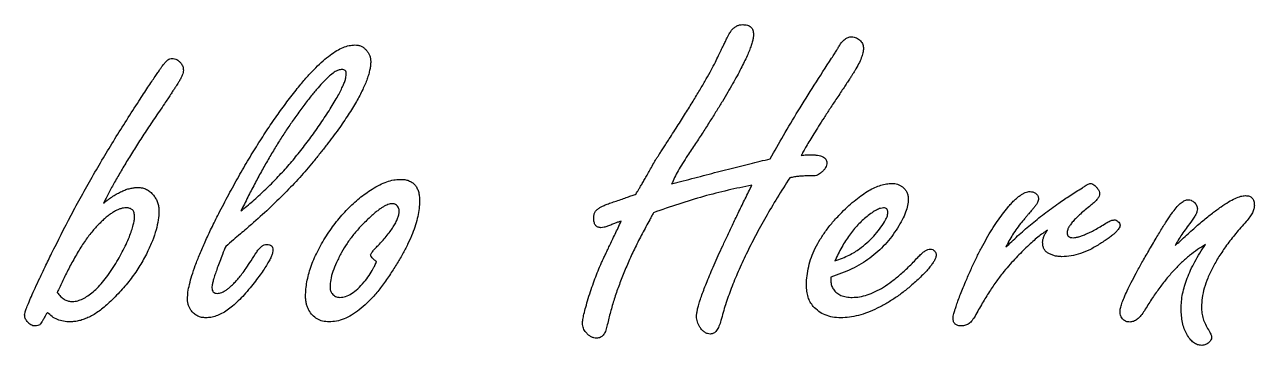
# Model space of a CAD drawing. Header units: millimetres. Extents: x 1 to 632, y 0 to 1598.
# Drawn here: x 495.25 to 517.13, y 1373.24 to 1378.95 of the extents above; entities that cross this region are included whole.
import ezdxf

# ---------------------------------------------------------------- set-up
doc = ezdxf.new("R2010")
doc.units = ezdxf.units.MM

msp = doc.modelspace()

# ---------------------------------------------------------------- linework, layer by layer
at = {"color": 7, "linetype": 'Continuous', "lineweight": 25}
for p, q in [((506.76, 1376.114), (506.965, 1376.167)), ((509.273, 1376.255), (509.128, 1376.255)), ((509.594, 1374.456), (509.594, 1374.386))]:
    msp.add_line(p, q, dxfattribs=at)
for points, knots in [([(507.827, 1378.85), (507.841, 1378.866), (507.868, 1378.895), (507.917, 1378.925), (507.969, 1378.947), (508.006, 1378.948), (508.024, 1378.949)], [0, 0, 0, 0, 0.2673258, 0.5156982, 0.7549878, 1, 1, 1, 1]), ([(508.024, 1378.949), (508.053, 1378.947), (508.104, 1378.944), (508.173, 1378.912), (508.211, 1378.848), (508.215, 1378.8), (508.217, 1378.775)], [0, 0, 0, 0, 0.285686, 0.518403, 0.740236, 1, 1, 1, 1]), ([(508.217, 1378.775), (508.216, 1378.756), (508.214, 1378.715), (508.198, 1378.649), (508.176, 1378.572), (508.141, 1378.486), (508.102, 1378.388), (508.049, 1378.28), (507.991, 1378.161), (507.922, 1378.031), (507.843, 1377.892), (507.757, 1377.74), (507.66, 1377.579), (507.555, 1377.407), (507.439, 1377.225), (507.316, 1377.031), (507.183, 1376.827), (507.09, 1376.689), (507.043, 1376.618)], [0, 0, 0, 0, 0.022534, 0.049682, 0.08217, 0.119455, 0.162611, 0.210793, 0.264498, 0.324165, 0.388808, 0.459646, 0.535502, 0.617178, 0.704536, 0.797484, 0.895885, 1, 1, 1, 1]), ([(507.595, 1378.398), (507.61, 1378.429), (507.637, 1378.489), (507.679, 1378.572), (507.713, 1378.646), (507.745, 1378.707), (507.771, 1378.759), (507.794, 1378.799), (507.811, 1378.828), (507.823, 1378.844), (507.827, 1378.85)], [0, 0, 0, 0, 0.20383, 0.386736, 0.546797, 0.683972, 0.796298, 0.885895, 0.95375, 1, 1, 1, 1]), ([(509.739, 1378.567), (509.755, 1378.592), (509.786, 1378.637), (509.84, 1378.69), (509.898, 1378.725), (509.939, 1378.73), (509.958, 1378.732)], [0, 0, 0, 0, 0.309274, 0.572862, 0.794674, 1, 1, 1, 1]), ([(509.958, 1378.732), (509.974, 1378.731), (510.005, 1378.729), (510.049, 1378.715), (510.089, 1378.692), (510.11, 1378.67), (510.121, 1378.659)], [0, 0, 0, 0, 0.2595951, 0.5047902, 0.7475022, 1, 1, 1, 1]), ([(500.145, 1377.867), (500.192, 1377.923), (500.283, 1378.032), (500.421, 1378.177), (500.551, 1378.304), (500.678, 1378.404), (500.795, 1378.486), (500.91, 1378.542), (501.017, 1378.579), (501.088, 1378.584), (501.121, 1378.587)], [0, 0, 0, 0, 0.178074, 0.33957, 0.484974, 0.614382, 0.728407, 0.829696, 0.919443, 1, 1, 1, 1]), ([(501.121, 1378.587), (501.141, 1378.586), (501.179, 1378.583), (501.234, 1378.567), (501.283, 1378.538), (501.309, 1378.512), (501.323, 1378.498)], [0, 0, 0, 0, 0.260668, 0.505374, 0.749264, 1, 1, 1, 1]), ([(501.323, 1378.498), (501.335, 1378.484), (501.36, 1378.455), (501.386, 1378.405), (501.402, 1378.351), (501.404, 1378.314), (501.405, 1378.295)], [0, 0, 0, 0, 0.2575093, 0.5070949, 0.7473951, 1, 1, 1, 1]), ([(509.607, 1378.351), (509.624, 1378.378), (509.653, 1378.425), (509.694, 1378.486), (509.72, 1378.532), (509.733, 1378.558), (509.739, 1378.567)], [0, 0, 0, 0, 0.369862, 0.661493, 0.867902, 1, 1, 1, 1]), ([(510.173, 1378.524), (510.171, 1378.499), (510.167, 1378.441), (510.133, 1378.35), (510.086, 1378.243), (510.044, 1378.169), (510.021, 1378.129)], [0, 0, 0, 0, 0.181263, 0.403958, 0.676522, 1, 1, 1, 1]), ([(510.121, 1378.659), (510.137, 1378.638), (510.167, 1378.598), (510.171, 1378.549), (510.173, 1378.524)], [0, 0, 0, 0, 0.515093, 1, 1, 1, 1]), ([(497.714, 1378.232), (497.727, 1378.25), (497.751, 1378.282), (497.792, 1378.318), (497.83, 1378.344), (497.858, 1378.346), (497.87, 1378.348)], [0, 0, 0, 0, 0.324822, 0.596313, 0.810945, 1, 1, 1, 1]), ([(497.87, 1378.348), (497.885, 1378.347), (497.914, 1378.344), (497.956, 1378.327), (497.994, 1378.3), (498.016, 1378.276), (498.028, 1378.263)], [0, 0, 0, 0, 0.2349283, 0.4716885, 0.7182434, 1, 1, 1, 1]), ([(498.028, 1378.263), (498.04, 1378.244), (498.066, 1378.206), (498.07, 1378.161), (498.072, 1378.137)], [0, 0, 0, 0, 0.490966, 1, 1, 1, 1]), ([(501.405, 1378.295), (501.404, 1378.271), (501.402, 1378.223), (501.39, 1378.147), (501.369, 1378.066), (501.342, 1377.979), (501.306, 1377.887), (501.261, 1377.789), (501.209, 1377.685), (501.148, 1377.576), (501.08, 1377.462), (501.004, 1377.342), (500.92, 1377.216), (500.829, 1377.084), (500.728, 1376.948), (500.621, 1376.805), (500.503, 1376.658), (500.423, 1376.558), (500.382, 1376.507)], [0, 0, 0, 0, 0.033698, 0.069905, 0.110159, 0.153387, 0.20113, 0.252348, 0.308138, 0.367615, 0.431334, 0.49935, 0.571708, 0.648446, 0.729917, 0.815506, 0.905467, 1, 1, 1, 1]), ([(506.718, 1376.915), (506.771, 1376.999), (506.874, 1377.16), (507.022, 1377.392), (507.153, 1377.605), (507.272, 1377.799), (507.373, 1377.976), (507.461, 1378.133), (507.535, 1378.27), (507.576, 1378.357), (507.595, 1378.398)], [0, 0, 0, 0, 0.1731273, 0.3325997, 0.4777259, 0.6097722, 0.7280898, 0.8319075, 0.9227219, 1, 1, 1, 1]), ([(508.515, 1376.561), (508.593, 1376.7), (508.754, 1376.986), (509.015, 1377.422), (509.3, 1377.881), (509.503, 1378.192), (509.607, 1378.351)], [0, 0, 0, 0, 0.227225, 0.469755, 0.72722, 1, 1, 1, 1]), ([(497.279, 1377.587), (497.308, 1377.63), (497.361, 1377.713), (497.438, 1377.829), (497.505, 1377.931), (497.563, 1378.019), (497.614, 1378.092), (497.655, 1378.151), (497.687, 1378.198), (497.706, 1378.222), (497.714, 1378.232)], [0, 0, 0, 0, 0.199728, 0.379274, 0.535825, 0.672198, 0.785181, 0.879211, 0.95024, 1, 1, 1, 1]), ([(498.072, 1378.137), (498.071, 1378.123), (498.069, 1378.092), (498.052, 1378.043), (498.027, 1377.99), (498.005, 1377.954), (497.994, 1377.935)], [0, 0, 0, 0, 0.196854, 0.423361, 0.690715, 1, 1, 1, 1]), ([(500.892, 1378.152), (500.871, 1378.148), (500.823, 1378.141), (500.748, 1378.097), (500.664, 1378.03), (500.567, 1377.938), (500.46, 1377.818), (500.34, 1377.674), (500.208, 1377.504), (500.119, 1377.38), (500.071, 1377.314)], [0, 0, 0, 0, 0.053414, 0.123015, 0.212975, 0.32507, 0.458721, 0.61568, 0.79693, 1, 1, 1, 1]), ([(500.622, 1377.353), (500.649, 1377.395), (500.701, 1377.477), (500.773, 1377.595), (500.833, 1377.701), (500.882, 1377.796), (500.921, 1377.879), (500.949, 1377.951), (500.966, 1378.013), (500.969, 1378.05), (500.97, 1378.067)], [0, 0, 0, 0, 0.1905427, 0.3623755, 0.5148739, 0.6482298, 0.7633145, 0.8585859, 0.9374202, 1, 1, 1, 1]), ([(500.97, 1378.067), (500.97, 1378.08), (500.969, 1378.102), (500.953, 1378.132), (500.925, 1378.149), (500.904, 1378.151), (500.892, 1378.152)], [0, 0, 0, 0, 0.28619, 0.513649, 0.738155, 1, 1, 1, 1]), ([(510.021, 1378.129), (510.016, 1378.122), (510.006, 1378.104), (509.985, 1378.072), (509.957, 1378.028), (509.921, 1377.973), (509.876, 1377.906), (509.825, 1377.827), (509.764, 1377.737), (509.722, 1377.673), (509.699, 1377.639)], [0, 0, 0, 0, 0.042394, 0.106669, 0.196121, 0.309128, 0.445696, 0.607437, 0.791133, 1, 1, 1, 1]), ([(497.994, 1377.935), (497.991, 1377.93), (497.984, 1377.919), (497.971, 1377.895), (497.947, 1377.864), (497.92, 1377.818), (497.882, 1377.765), (497.841, 1377.698), (497.79, 1377.624), (497.754, 1377.569), (497.736, 1377.54)], [0, 0, 0, 0, 0.031336, 0.087392, 0.172057, 0.283393, 0.422041, 0.587385, 0.781359, 1, 1, 1, 1]), ([(498.7, 1375.586), (498.759, 1375.699), (498.875, 1375.921), (499.053, 1376.244), (499.231, 1376.553), (499.413, 1376.845), (499.592, 1377.124), (499.775, 1377.385), (499.958, 1377.633), (500.083, 1377.79), (500.145, 1377.867)], [0, 0, 0, 0, 0.141384, 0.277606, 0.409297, 0.53675, 0.659026, 0.776906, 0.890613, 1, 1, 1, 1]), ([(509.699, 1377.639), (509.659, 1377.578), (509.582, 1377.463), (509.475, 1377.295), (509.377, 1377.146), (509.294, 1377.01), (509.219, 1376.892), (509.159, 1376.788), (509.108, 1376.7), (509.08, 1376.646), (509.067, 1376.622)], [0, 0, 0, 0, 0.182259, 0.347748, 0.497501, 0.629998, 0.74676, 0.847625, 0.931478, 1, 1, 1, 1]), ([(495.725, 1374.873), (495.839, 1375.101), (496.07, 1375.561), (496.448, 1376.241), (496.849, 1376.919), (497.135, 1377.363), (497.279, 1377.587)], [0, 0, 0, 0, 0.244968, 0.493372, 0.74497, 1, 1, 1, 1]), ([(497.736, 1377.54), (497.676, 1377.453), (497.559, 1377.284), (497.392, 1377.034), (497.237, 1376.796), (497.096, 1376.569), (496.967, 1376.353), (496.85, 1376.15), (496.745, 1375.959), (496.682, 1375.833), (496.652, 1375.773)], [0, 0, 0, 0, 0.152718, 0.297858, 0.434383, 0.563544, 0.684454, 0.797148, 0.902627, 1, 1, 1, 1]), ([(499.095, 1375.633), (499.166, 1375.69), (499.309, 1375.807), (499.513, 1375.994), (499.713, 1376.193), (499.906, 1376.402), (500.095, 1376.623), (500.276, 1376.856), (500.454, 1377.098), (500.565, 1377.267), (500.622, 1377.353)], [0, 0, 0, 0, 0.118702, 0.238778, 0.36046, 0.48397, 0.609522, 0.737317, 0.867151, 1, 1, 1, 1]), ([(500.071, 1377.314), (500.03, 1377.255), (499.946, 1377.136), (499.824, 1376.95), (499.701, 1376.754), (499.579, 1376.548), (499.457, 1376.333), (499.336, 1376.108), (499.215, 1375.874), (499.136, 1375.714), (499.095, 1375.633)], [0, 0, 0, 0, 0.110706, 0.224937, 0.343575, 0.466686, 0.593821, 0.724745, 0.860297, 1, 1, 1, 1]), ([(506.44, 1376.482), (506.445, 1376.49), (506.455, 1376.508), (506.475, 1376.541), (506.501, 1376.581), (506.533, 1376.631), (506.57, 1376.69), (506.614, 1376.757), (506.664, 1376.833), (506.699, 1376.887), (506.718, 1376.915)], [0, 0, 0, 0, 0.053192, 0.12523, 0.21918, 0.333877, 0.46932, 0.626698, 0.802978, 1, 1, 1, 1]), ([(507.043, 1376.618), (507.013, 1376.571), (506.955, 1376.482), (506.878, 1376.352), (506.812, 1376.231), (506.777, 1376.151), (506.76, 1376.114)], [0, 0, 0, 0, 0.287709, 0.549143, 0.786381, 1, 1, 1, 1]), ([(506.965, 1376.167), (507.102, 1376.203), (507.37, 1376.274), (507.765, 1376.379), (508.145, 1376.471), (508.393, 1376.532), (508.515, 1376.561)], [0, 0, 0, 0, 0.26581, 0.521134, 0.766145, 1, 1, 1, 1]), ([(509.067, 1376.622), (509.098, 1376.626), (509.152, 1376.632), (509.206, 1376.633), (509.229, 1376.634)], [0, 0, 0, 0, 0.58141, 1, 1, 1, 1]), ([(509.229, 1376.634), (509.252, 1376.633), (509.295, 1376.632), (509.354, 1376.626), (509.405, 1376.614), (509.447, 1376.601), (509.48, 1376.58), (509.504, 1376.555), (509.519, 1376.524), (509.52, 1376.502), (509.521, 1376.491)], [0, 0, 0, 0, 0.188354, 0.355703, 0.497273, 0.620317, 0.724753, 0.818037, 0.905042, 1, 1, 1, 1]), ([(500.382, 1376.507), (500.303, 1376.413), (500.141, 1376.222), (499.875, 1375.946), (499.591, 1375.666), (499.387, 1375.486), (499.283, 1375.394)], [0, 0, 0, 0, 0.234898, 0.479458, 0.734188, 1, 1, 1, 1]), ([(506.126, 1375.935), (506.133, 1375.947), (506.15, 1375.975), (506.179, 1376.021), (506.209, 1376.077), (506.248, 1376.141), (506.289, 1376.214), (506.335, 1376.295), (506.387, 1376.385), (506.422, 1376.449), (506.44, 1376.482)], [0, 0, 0, 0, 0.069236, 0.155398, 0.256659, 0.373286, 0.507484, 0.656148, 0.819278, 1, 1, 1, 1]), ([(509.428, 1376.321), (509.417, 1376.311), (509.394, 1376.292), (509.356, 1376.271), (509.315, 1376.258), (509.287, 1376.256), (509.273, 1376.255)], [0, 0, 0, 0, 0.266979, 0.514117, 0.755324, 1, 1, 1, 1]), ([(509.521, 1376.491), (509.52, 1376.476), (509.518, 1376.446), (509.499, 1376.402), (509.469, 1376.36), (509.442, 1376.335), (509.428, 1376.321)], [0, 0, 0, 0, 0.217738, 0.449825, 0.706728, 1, 1, 1, 1]), ([(501.431, 1376.022), (501.475, 1376.049), (501.559, 1376.099), (501.687, 1376.154), (501.81, 1376.188), (501.891, 1376.193), (501.929, 1376.195)], [0, 0, 0, 0, 0.287757, 0.548111, 0.782659, 1, 1, 1, 1]), ([(501.929, 1376.195), (501.956, 1376.195), (502.008, 1376.193), (502.079, 1376.175), (502.141, 1376.144), (502.191, 1376.101), (502.229, 1376.044), (502.257, 1375.977), (502.272, 1375.897), (502.274, 1375.841), (502.275, 1375.81)], [0, 0, 0, 0, 0.136092, 0.258524, 0.372255, 0.480721, 0.592098, 0.712117, 0.846737, 1, 1, 1, 1]), ([(508.189, 1376.091), (508.046, 1376.062), (507.758, 1376.003), (507.323, 1375.892), (506.881, 1375.758), (506.586, 1375.654), (506.437, 1375.601)], [0, 0, 0, 0, 0.239041, 0.485477, 0.738848, 1, 1, 1, 1]), ([(507.202, 1373.753), (507.203, 1373.771), (507.205, 1373.81), (507.219, 1373.874), (507.238, 1373.951), (507.264, 1374.041), (507.3, 1374.143), (507.342, 1374.258), (507.393, 1374.384), (507.451, 1374.525), (507.517, 1374.677), (507.588, 1374.842), (507.671, 1375.019), (507.759, 1375.209), (507.855, 1375.412), (507.96, 1375.627), (508.071, 1375.855), (508.149, 1376.011), (508.189, 1376.091)], [0, 0, 0, 0, 0.020504, 0.046325, 0.077502, 0.114099, 0.156439, 0.204283, 0.258383, 0.317609, 0.382964, 0.453869, 0.530291, 0.612677, 0.700816, 0.794713, 0.894772, 1, 1, 1, 1]), ([(508.862, 1376.223), (508.787, 1376.105), (508.639, 1375.874), (508.436, 1375.528), (508.252, 1375.195), (508.088, 1374.872), (507.944, 1374.561), (507.822, 1374.26), (507.717, 1373.971), (507.663, 1373.78), (507.637, 1373.686)], [0, 0, 0, 0, 0.148641, 0.29045, 0.425212, 0.552714, 0.674367, 0.788952, 0.897365, 1, 1, 1, 1]), ([(509.128, 1376.255), (509.112, 1376.255), (509.075, 1376.253), (509.014, 1376.248), (508.942, 1376.237), (508.89, 1376.228), (508.862, 1376.223)], [0, 0, 0, 0, 0.185807, 0.414582, 0.683048, 1, 1, 1, 1]), ([(509.79, 1375.608), (509.831, 1375.649), (509.91, 1375.727), (510.032, 1375.832), (510.15, 1375.92), (510.263, 1375.994), (510.373, 1376.051), (510.479, 1376.093), (510.581, 1376.118), (510.648, 1376.121), (510.681, 1376.123)], [0, 0, 0, 0, 0.165674, 0.317311, 0.457006, 0.584588, 0.701855, 0.809017, 0.907281, 1, 1, 1, 1]), ([(510.681, 1376.123), (510.697, 1376.122), (510.731, 1376.122), (510.779, 1376.108), (510.826, 1376.089), (510.853, 1376.07), (510.867, 1376.06)], [0, 0, 0, 0, 0.248553, 0.498698, 0.743647, 1, 1, 1, 1]), ([(514.068, 1376.045), (514.085, 1376.056), (514.115, 1376.076), (514.155, 1376.102), (514.185, 1376.118), (514.203, 1376.122), (514.21, 1376.123)], [0, 0, 0, 0, 0.376025, 0.66345, 0.871799, 1, 1, 1, 1]), ([(514.21, 1376.123), (514.221, 1376.122), (514.243, 1376.119), (514.276, 1376.1), (514.309, 1376.07), (514.328, 1376.045), (514.338, 1376.031)], [0, 0, 0, 0, 0.19755, 0.418172, 0.68869, 1, 1, 1, 1]), ([(496.652, 1375.773), (496.68, 1375.795), (496.734, 1375.837), (496.815, 1375.894), (496.895, 1375.941), (496.972, 1375.982), (497.047, 1376.012), (497.121, 1376.035), (497.192, 1376.047), (497.239, 1376.049), (497.262, 1376.05)], [0, 0, 0, 0, 0.154839, 0.300147, 0.435467, 0.562243, 0.681986, 0.792653, 0.898665, 1, 1, 1, 1]), ([(497.262, 1376.05), (497.289, 1376.049), (497.342, 1376.045), (497.417, 1376.019), (497.484, 1375.975), (497.519, 1375.934), (497.537, 1375.913)], [0, 0, 0, 0, 0.254102, 0.494784, 0.738417, 1, 1, 1, 1]), ([(497.537, 1375.913), (497.553, 1375.893), (497.584, 1375.853), (497.614, 1375.784), (497.635, 1375.71), (497.636, 1375.659), (497.637, 1375.633)], [0, 0, 0, 0, 0.251002, 0.49594, 0.742457, 1, 1, 1, 1]), ([(500.617, 1375.189), (500.646, 1375.232), (500.704, 1375.319), (500.795, 1375.442), (500.892, 1375.558), (500.992, 1375.666), (501.096, 1375.767), (501.203, 1375.86), (501.315, 1375.945), (501.392, 1375.997), (501.431, 1376.022)], [0, 0, 0, 0, 0.133989, 0.264935, 0.392962, 0.517827, 0.641255, 0.762263, 0.881257, 1, 1, 1, 1]), ([(505.773, 1375.809), (505.809, 1375.821), (505.876, 1375.844), (505.97, 1375.876), (506.052, 1375.908), (506.102, 1375.926), (506.126, 1375.935)], [0, 0, 0, 0, 0.300681, 0.56691, 0.799757, 1, 1, 1, 1]), ([(510.867, 1376.06), (510.883, 1376.046), (510.914, 1376.018), (510.947, 1375.965), (510.967, 1375.906), (510.969, 1375.864), (510.97, 1375.842)], [0, 0, 0, 0, 0.254006, 0.494981, 0.739406, 1, 1, 1, 1]), ([(512.741, 1375.695), (512.76, 1375.717), (512.796, 1375.76), (512.852, 1375.817), (512.906, 1375.866), (512.956, 1375.907), (513.005, 1375.938), (513.051, 1375.96), (513.095, 1375.975), (513.124, 1375.977), (513.138, 1375.978)], [0, 0, 0, 0, 0.176678, 0.335278, 0.479594, 0.610149, 0.725177, 0.825499, 0.917941, 1, 1, 1, 1]), ([(513.138, 1375.978), (513.155, 1375.977), (513.19, 1375.974), (513.221, 1375.956), (513.236, 1375.947)], [0, 0, 0, 0, 0.49469, 1, 1, 1, 1]), ([(513.289, 1375.851), (513.288, 1375.84), (513.286, 1375.816), (513.267, 1375.78), (513.243, 1375.736), (513.22, 1375.707), (513.208, 1375.692)], [0, 0, 0, 0, 0.175982, 0.393305, 0.666503, 1, 1, 1, 1]), ([(513.236, 1375.947), (513.251, 1375.934), (513.281, 1375.909), (513.287, 1375.87), (513.289, 1375.851)], [0, 0, 0, 0, 0.515746, 1, 1, 1, 1]), ([(513.648, 1375.772), (513.716, 1375.818), (513.854, 1375.912), (513.996, 1376), (514.068, 1376.045)], [0, 0, 0, 0, 0.490193, 1, 1, 1, 1]), ([(514.376, 1375.938), (514.374, 1375.924), (514.368, 1375.892), (514.334, 1375.844), (514.285, 1375.789), (514.243, 1375.753), (514.219, 1375.733)], [0, 0, 0, 0, 0.159149, 0.371002, 0.650599, 1, 1, 1, 1]), ([(514.338, 1376.031), (514.349, 1376.016), (514.37, 1375.988), (514.374, 1375.953), (514.376, 1375.938)], [0, 0, 0, 0, 0.557946, 1, 1, 1, 1]), ([(515.82, 1375.108), (515.888, 1375.171), (516.018, 1375.29), (516.206, 1375.452), (516.375, 1375.59), (516.528, 1375.702), (516.662, 1375.791), (516.78, 1375.853), (516.88, 1375.896), (516.943, 1375.902), (516.97, 1375.906)], [0, 0, 0, 0, 0.196356, 0.371483, 0.525523, 0.659334, 0.772626, 0.866661, 0.941783, 1, 1, 1, 1]), ([(516.97, 1375.906), (516.994, 1375.904), (517.038, 1375.901), (517.096, 1375.866), (517.125, 1375.803), (517.128, 1375.757), (517.13, 1375.731)], [0, 0, 0, 0, 0.263841, 0.482948, 0.715992, 1, 1, 1, 1]), ([(497.053, 1375.688), (497.037, 1375.688), (497.004, 1375.687), (496.954, 1375.672), (496.9, 1375.654), (496.846, 1375.624), (496.788, 1375.59), (496.729, 1375.544), (496.666, 1375.494), (496.626, 1375.455), (496.605, 1375.435)], [0, 0, 0, 0, 0.090525, 0.188032, 0.295483, 0.411836, 0.540146, 0.679889, 0.832667, 1, 1, 1, 1]), ([(497.202, 1375.531), (497.201, 1375.555), (497.199, 1375.597), (497.17, 1375.653), (497.117, 1375.686), (497.076, 1375.687), (497.053, 1375.688)], [0, 0, 0, 0, 0.284352, 0.508345, 0.729176, 1, 1, 1, 1]), ([(497.637, 1375.633), (497.634, 1375.579), (497.627, 1375.466), (497.586, 1375.288), (497.52, 1375.095), (497.459, 1374.964), (497.428, 1374.896)], [0, 0, 0, 0, 0.207543, 0.441709, 0.705148, 1, 1, 1, 1]), ([(501.787, 1375.761), (501.775, 1375.76), (501.749, 1375.758), (501.71, 1375.746), (501.667, 1375.728), (501.62, 1375.701), (501.569, 1375.667), (501.514, 1375.626), (501.455, 1375.578), (501.416, 1375.543), (501.395, 1375.524)], [0, 0, 0, 0, 0.075745, 0.164273, 0.264548, 0.37888, 0.510413, 0.658288, 0.820853, 1, 1, 1, 1]), ([(501.537, 1375.019), (501.566, 1375.05), (501.623, 1375.109), (501.699, 1375.199), (501.764, 1375.284), (501.818, 1375.364), (501.859, 1375.44), (501.889, 1375.511), (501.909, 1375.578), (501.911, 1375.621), (501.912, 1375.642)], [0, 0, 0, 0, 0.173763, 0.331792, 0.475505, 0.605404, 0.721439, 0.824005, 0.917266, 1, 1, 1, 1]), ([(502.275, 1375.81), (502.273, 1375.766), (502.27, 1375.674), (502.243, 1375.532), (502.204, 1375.382), (502.145, 1375.224), (502.072, 1375.057), (501.982, 1374.881), (501.876, 1374.698), (501.797, 1374.574), (501.756, 1374.511)], [0, 0, 0, 0, 0.09364, 0.19504, 0.304141, 0.422157, 0.551297, 0.690286, 0.839521, 1, 1, 1, 1]), ([(501.892, 1375.703), (501.886, 1375.712), (501.874, 1375.728), (501.849, 1375.747), (501.819, 1375.759), (501.798, 1375.76), (501.787, 1375.761)], [0, 0, 0, 0, 0.249992, 0.487376, 0.737853, 1, 1, 1, 1]), ([(501.912, 1375.642), (501.912, 1375.652), (501.91, 1375.674), (501.898, 1375.693), (501.892, 1375.703)], [0, 0, 0, 0, 0.472975, 1, 1, 1, 1]), ([(505.373, 1375.513), (505.374, 1375.531), (505.376, 1375.568), (505.398, 1375.618), (505.432, 1375.661), (505.464, 1375.681), (505.48, 1375.692)], [0, 0, 0, 0, 0.254696, 0.495201, 0.733706, 1, 1, 1, 1]), ([(505.48, 1375.692), (505.497, 1375.7), (505.534, 1375.721), (505.599, 1375.749), (505.681, 1375.779), (505.741, 1375.799), (505.773, 1375.809)], [0, 0, 0, 0, 0.177606, 0.40026, 0.675336, 1, 1, 1, 1]), ([(510.532, 1375.688), (510.513, 1375.686), (510.469, 1375.682), (510.401, 1375.647), (510.32, 1375.6), (510.266, 1375.558), (510.237, 1375.534)], [0, 0, 0, 0, 0.172858, 0.391815, 0.665158, 1, 1, 1, 1]), ([(510.608, 1375.609), (510.608, 1375.621), (510.607, 1375.642), (510.591, 1375.67), (510.564, 1375.687), (510.543, 1375.688), (510.532, 1375.688)], [0, 0, 0, 0, 0.282145, 0.512809, 0.73575, 1, 1, 1, 1]), ([(510.97, 1375.842), (510.968, 1375.805), (510.961, 1375.725), (510.923, 1375.602), (510.862, 1375.467), (510.808, 1375.377), (510.779, 1375.329)], [0, 0, 0, 0, 0.201647, 0.4314, 0.695905, 1, 1, 1, 1]), ([(512.005, 1374.406), (512.034, 1374.474), (512.091, 1374.605), (512.181, 1374.796), (512.271, 1374.975), (512.363, 1375.142), (512.454, 1375.298), (512.549, 1375.44), (512.642, 1375.574), (512.709, 1375.655), (512.741, 1375.695)], [0, 0, 0, 0, 0.147769, 0.288929, 0.423589, 0.551874, 0.672889, 0.787614, 0.896688, 1, 1, 1, 1]), ([(512.707, 1374.988), (512.777, 1375.055), (512.918, 1375.192), (513.145, 1375.389), (513.389, 1375.584), (513.561, 1375.708), (513.648, 1375.772)], [0, 0, 0, 0, 0.23587, 0.480749, 0.735806, 1, 1, 1, 1]), ([(513.208, 1375.692), (513.206, 1375.689), (513.199, 1375.681), (513.185, 1375.667), (513.168, 1375.644), (513.143, 1375.616), (513.113, 1375.581), (513.076, 1375.539), (513.037, 1375.489), (513.006, 1375.454), (512.99, 1375.436)], [0, 0, 0, 0, 0.0310853, 0.0907362, 0.1770931, 0.287177, 0.425785, 0.5907214, 0.7824032, 1, 1, 1, 1]), ([(514.219, 1375.733), (514.186, 1375.707), (514.123, 1375.656), (514.037, 1375.582), (513.964, 1375.513), (513.904, 1375.45), (513.857, 1375.391), (513.823, 1375.339), (513.802, 1375.291), (513.798, 1375.26), (513.797, 1375.245)], [0, 0, 0, 0, 0.192992, 0.365985, 0.517935, 0.650447, 0.764253, 0.857709, 0.93558, 1, 1, 1, 1]), ([(515.681, 1375.619), (515.706, 1375.651), (515.75, 1375.709), (515.821, 1375.777), (515.887, 1375.822), (515.932, 1375.83), (515.952, 1375.833)], [0, 0, 0, 0, 0.341722, 0.614295, 0.830039, 1, 1, 1, 1]), ([(515.952, 1375.833), (515.971, 1375.831), (516.01, 1375.826), (516.04, 1375.801), (516.057, 1375.788)], [0, 0, 0, 0, 0.470474, 1, 1, 1, 1]), ([(516.115, 1375.669), (516.113, 1375.654), (516.109, 1375.619), (516.085, 1375.564), (516.047, 1375.501), (516.014, 1375.457), (515.997, 1375.433)], [0, 0, 0, 0, 0.172032, 0.390732, 0.6661, 1, 1, 1, 1]), ([(516.057, 1375.788), (516.074, 1375.77), (516.107, 1375.737), (516.113, 1375.691), (516.115, 1375.669)], [0, 0, 0, 0, 0.521383, 1, 1, 1, 1]), ([(517.13, 1375.731), (517.128, 1375.71), (517.124, 1375.664), (517.094, 1375.594), (517.046, 1375.52), (517.006, 1375.471), (516.984, 1375.445)], [0, 0, 0, 0, 0.19547, 0.421981, 0.687534, 1, 1, 1, 1]), ([(496.605, 1375.435), (496.56, 1375.389), (496.467, 1375.294), (496.338, 1375.126), (496.209, 1374.931), (496.13, 1374.789), (496.088, 1374.714)], [0, 0, 0, 0, 0.21344, 0.451045, 0.711979, 1, 1, 1, 1]), ([(497.11, 1375.173), (497.123, 1375.211), (497.149, 1375.28), (497.179, 1375.377), (497.198, 1375.459), (497.201, 1375.509), (497.202, 1375.531)], [0, 0, 0, 0, 0.3241432, 0.5981523, 0.8224542, 1, 1, 1, 1]), ([(498.144, 1374.069), (498.147, 1374.108), (498.151, 1374.195), (498.18, 1374.333), (498.223, 1374.492), (498.285, 1374.671), (498.365, 1374.871), (498.46, 1375.092), (498.574, 1375.333), (498.657, 1375.499), (498.7, 1375.586)], [0, 0, 0, 0, 0.072634, 0.159085, 0.260102, 0.376373, 0.508916, 0.656766, 0.820622, 1, 1, 1, 1]), ([(501.395, 1375.524), (501.342, 1375.473), (501.238, 1375.375), (501.101, 1375.218), (500.982, 1375.059), (500.917, 1374.948), (500.886, 1374.893)], [0, 0, 0, 0, 0.270385, 0.525572, 0.769177, 1, 1, 1, 1]), ([(505.501, 1375.335), (505.481, 1375.337), (505.445, 1375.34), (505.398, 1375.378), (505.376, 1375.44), (505.374, 1375.486), (505.373, 1375.513)], [0, 0, 0, 0, 0.228458, 0.439638, 0.683173, 1, 1, 1, 1]), ([(506.371, 1375.476), (506.326, 1375.394), (506.236, 1375.231), (506.11, 1374.986), (505.999, 1374.744), (505.897, 1374.505), (505.807, 1374.27), (505.728, 1374.038), (505.662, 1373.809), (505.626, 1373.656), (505.608, 1373.581)], [0, 0, 0, 0, 0.138366, 0.272204, 0.402393, 0.528327, 0.651374, 0.770803, 0.886842, 1, 1, 1, 1]), ([(505.861, 1375.453), (505.845, 1375.447), (505.81, 1375.435), (505.755, 1375.413), (505.69, 1375.388), (505.645, 1375.37), (505.621, 1375.361)], [0, 0, 0, 0, 0.196502, 0.428061, 0.697262, 1, 1, 1, 1]), ([(505.753, 1375.221), (505.771, 1375.258), (505.809, 1375.335), (505.843, 1375.413), (505.861, 1375.453)], [0, 0, 0, 0, 0.490893, 1, 1, 1, 1]), ([(506.437, 1375.601), (506.426, 1375.581), (506.404, 1375.539), (506.382, 1375.498), (506.371, 1375.476)], [0, 0, 0, 0, 0.492887, 1, 1, 1, 1]), ([(509.159, 1374.317), (509.161, 1374.372), (509.165, 1374.482), (509.196, 1374.647), (509.245, 1374.811), (509.314, 1374.973), (509.405, 1375.134), (509.513, 1375.295), (509.642, 1375.455), (509.739, 1375.556), (509.79, 1375.608)], [0, 0, 0, 0, 0.111549, 0.22466, 0.339317, 0.458689, 0.583458, 0.71464, 0.852783, 1, 1, 1, 1]), ([(510.237, 1375.534), (510.208, 1375.511), (510.151, 1375.463), (510.071, 1375.383), (509.994, 1375.297), (509.922, 1375.2), (509.851, 1375.099), (509.786, 1374.988), (509.723, 1374.871), (509.685, 1374.788), (509.666, 1374.746)], [0, 0, 0, 0, 0.111997, 0.226897, 0.345281, 0.466978, 0.592923, 0.723165, 0.858742, 1, 1, 1, 1]), ([(510.105, 1374.959), (510.15, 1374.995), (510.238, 1375.065), (510.356, 1375.183), (510.462, 1375.307), (510.52, 1375.396), (510.548, 1375.44)], [0, 0, 0, 0, 0.2617139, 0.5137717, 0.7607128, 1, 1, 1, 1]), ([(510.548, 1375.44), (510.566, 1375.469), (510.597, 1375.521), (510.605, 1375.582), (510.608, 1375.609)], [0, 0, 0, 0, 0.5543127, 1, 1, 1, 1]), ([(512.99, 1375.436), (512.961, 1375.398), (512.903, 1375.326), (512.828, 1375.213), (512.761, 1375.102), (512.725, 1375.026), (512.707, 1374.988)], [0, 0, 0, 0, 0.269247, 0.524267, 0.767204, 1, 1, 1, 1]), ([(513.903, 1375.157), (513.919, 1375.158), (513.955, 1375.161), (514.012, 1375.174), (514.075, 1375.196), (514.148, 1375.226), (514.228, 1375.265), (514.316, 1375.311), (514.411, 1375.367), (514.477, 1375.408), (514.512, 1375.429)], [0, 0, 0, 0, 0.072656, 0.158788, 0.258277, 0.374497, 0.506938, 0.65519, 0.818799, 1, 1, 1, 1]), ([(514.512, 1375.429), (514.534, 1375.442), (514.573, 1375.465), (514.617, 1375.471), (514.636, 1375.474)], [0, 0, 0, 0, 0.5729, 1, 1, 1, 1]), ([(514.636, 1375.474), (514.647, 1375.473), (514.671, 1375.47), (514.691, 1375.454), (514.701, 1375.446)], [0, 0, 0, 0, 0.460677, 1, 1, 1, 1]), ([(514.701, 1375.446), (514.712, 1375.436), (514.732, 1375.417), (514.737, 1375.39), (514.739, 1375.378)], [0, 0, 0, 0, 0.5446117, 1, 1, 1, 1]), ([(515.249, 1374.922), (515.271, 1374.96), (515.315, 1375.035), (515.377, 1375.143), (515.437, 1375.242), (515.492, 1375.334), (515.545, 1375.416), (515.592, 1375.492), (515.638, 1375.558), (515.667, 1375.599), (515.681, 1375.619)], [0, 0, 0, 0, 0.162621, 0.316003, 0.455882, 0.586532, 0.705611, 0.815481, 0.912716, 1, 1, 1, 1]), ([(515.997, 1375.433), (515.969, 1375.396), (515.916, 1375.325), (515.841, 1375.219), (515.775, 1375.117), (515.736, 1375.049), (515.717, 1375.017)], [0, 0, 0, 0, 0.274185, 0.533152, 0.774564, 1, 1, 1, 1]), ([(516.984, 1375.445), (516.921, 1375.374), (516.799, 1375.237), (516.637, 1375.029), (516.501, 1374.826), (516.387, 1374.633), (516.299, 1374.445), (516.236, 1374.264), (516.196, 1374.09), (516.19, 1373.975), (516.188, 1373.92)], [0, 0, 0, 0, 0.162233, 0.312469, 0.450866, 0.578252, 0.696223, 0.804689, 0.904965, 1, 1, 1, 1]), ([(499.283, 1375.394), (499.253, 1375.367), (499.187, 1375.31), (499.08, 1375.22), (498.958, 1375.115), (498.871, 1375.042), (498.825, 1375.003)], [0, 0, 0, 0, 0.201222, 0.433229, 0.699893, 1, 1, 1, 1]), ([(505.493, 1374.666), (505.497, 1374.676), (505.506, 1374.699), (505.526, 1374.739), (505.55, 1374.792), (505.581, 1374.856), (505.615, 1374.931), (505.657, 1375.017), (505.702, 1375.115), (505.736, 1375.184), (505.753, 1375.221)], [0, 0, 0, 0, 0.052152, 0.125698, 0.219111, 0.335625, 0.470328, 0.625679, 0.803349, 1, 1, 1, 1]), ([(505.621, 1375.361), (505.6, 1375.353), (505.561, 1375.34), (505.52, 1375.336), (505.501, 1375.335)], [0, 0, 0, 0, 0.537494, 1, 1, 1, 1]), ([(510.779, 1375.329), (510.745, 1375.278), (510.679, 1375.176), (510.559, 1375.037), (510.43, 1374.907), (510.287, 1374.792), (510.132, 1374.689), (509.964, 1374.598), (509.784, 1374.52), (509.658, 1374.478), (509.594, 1374.456)], [0, 0, 0, 0, 0.122252, 0.2434, 0.364127, 0.486055, 0.60913, 0.735005, 0.865368, 1, 1, 1, 1]), ([(513.448, 1375.292), (513.42, 1375.273), (513.361, 1375.233), (513.274, 1375.165), (513.183, 1375.087), (513.087, 1375.001), (512.989, 1374.903), (512.887, 1374.797), (512.78, 1374.682), (512.71, 1374.6), (512.673, 1374.558)], [0, 0, 0, 0, 0.095099, 0.198392, 0.310985, 0.430851, 0.560297, 0.697241, 0.844016, 1, 1, 1, 1]), ([(513.362, 1375.074), (513.363, 1375.091), (513.366, 1375.126), (513.383, 1375.179), (513.41, 1375.236), (513.435, 1375.273), (513.448, 1375.292)], [0, 0, 0, 0, 0.211461, 0.441068, 0.705908, 1, 1, 1, 1]), ([(513.797, 1375.245), (513.797, 1375.232), (513.799, 1375.207), (513.823, 1375.177), (513.859, 1375.159), (513.887, 1375.158), (513.903, 1375.157)], [0, 0, 0, 0, 0.249319, 0.465958, 0.701732, 1, 1, 1, 1]), ([(514.739, 1375.378), (514.737, 1375.368), (514.734, 1375.347), (514.716, 1375.315), (514.688, 1375.28), (514.649, 1375.242), (514.601, 1375.198), (514.54, 1375.154), (514.47, 1375.103), (514.418, 1375.07), (514.391, 1375.053)], [0, 0, 0, 0, 0.059307, 0.132129, 0.223328, 0.33518, 0.46867, 0.623132, 0.799986, 1, 1, 1, 1]), ([(496.823, 1374.629), (496.852, 1374.675), (496.91, 1374.764), (496.985, 1374.901), (497.053, 1375.036), (497.091, 1375.128), (497.11, 1375.173)], [0, 0, 0, 0, 0.262897, 0.515765, 0.761794, 1, 1, 1, 1]), ([(498.825, 1375.003), (498.805, 1374.956), (498.769, 1374.866), (498.719, 1374.738), (498.677, 1374.623), (498.642, 1374.524), (498.614, 1374.439), (498.596, 1374.368), (498.582, 1374.311), (498.58, 1374.277), (498.579, 1374.263)], [0, 0, 0, 0, 0.196679, 0.372137, 0.527773, 0.66277, 0.776709, 0.869357, 0.944846, 1, 1, 1, 1]), ([(499.376, 1374.902), (499.39, 1374.923), (499.416, 1374.96), (499.462, 1375.003), (499.509, 1375.031), (499.542, 1375.034), (499.559, 1375.036)], [0, 0, 0, 0, 0.312923, 0.575242, 0.795014, 1, 1, 1, 1]), ([(499.559, 1375.036), (499.575, 1375.035), (499.603, 1375.034), (499.641, 1375.015), (499.664, 1374.98), (499.665, 1374.953), (499.666, 1374.939)], [0, 0, 0, 0, 0.289033, 0.515365, 0.737111, 1, 1, 1, 1]), ([(500.246, 1374.118), (500.247, 1374.159), (500.249, 1374.244), (500.269, 1374.371), (500.297, 1374.502), (500.338, 1374.635), (500.39, 1374.771), (500.455, 1374.908), (500.53, 1375.05), (500.587, 1375.142), (500.617, 1375.189)], [0, 0, 0, 0, 0.108519, 0.220993, 0.336012, 0.457595, 0.583328, 0.716037, 0.854473, 1, 1, 1, 1]), ([(501.403, 1374.85), (501.405, 1374.858), (501.412, 1374.879), (501.441, 1374.913), (501.482, 1374.963), (501.517, 1374.999), (501.537, 1375.019)], [0, 0, 0, 0, 0.105776, 0.311641, 0.6046, 1, 1, 1, 1]), ([(513.457, 1374.883), (513.442, 1374.893), (513.413, 1374.912), (513.383, 1374.958), (513.364, 1375.013), (513.363, 1375.053), (513.362, 1375.074)], [0, 0, 0, 0, 0.233973, 0.466146, 0.716498, 1, 1, 1, 1]), ([(514.391, 1375.053), (514.332, 1375.017), (514.22, 1374.947), (514.042, 1374.876), (513.87, 1374.827), (513.756, 1374.821), (513.7, 1374.819)], [0, 0, 0, 0, 0.279399, 0.536366, 0.773863, 1, 1, 1, 1]), ([(516.26, 1375.036), (516.211, 1375.006), (516.112, 1374.946), (515.97, 1374.837), (515.83, 1374.714), (515.693, 1374.574), (515.558, 1374.419), (515.427, 1374.246), (515.296, 1374.059), (515.215, 1373.926), (515.173, 1373.858)], [0, 0, 0, 0, 0.105891, 0.215225, 0.330638, 0.451254, 0.57811, 0.711221, 0.852392, 1, 1, 1, 1]), ([(515.717, 1375.017), (515.735, 1375.032), (515.77, 1375.061), (515.803, 1375.093), (515.82, 1375.108)], [0, 0, 0, 0, 0.506465, 1, 1, 1, 1]), ([(515.826, 1373.894), (515.827, 1373.937), (515.83, 1374.026), (515.851, 1374.161), (515.886, 1374.299), (515.933, 1374.44), (515.995, 1374.584), (516.07, 1374.733), (516.159, 1374.885), (516.226, 1374.985), (516.26, 1375.036)], [0, 0, 0, 0, 0.105099, 0.214941, 0.328716, 0.449066, 0.575017, 0.708892, 0.850399, 1, 1, 1, 1]), ([(495.246, 1373.783), (495.248, 1373.796), (495.255, 1373.833), (495.278, 1373.901), (495.316, 1373.997), (495.37, 1374.119), (495.437, 1374.269), (495.519, 1374.446), (495.617, 1374.65), (495.687, 1374.796), (495.725, 1374.873)], [0, 0, 0, 0, 0.034814, 0.094558, 0.18023, 0.292911, 0.430163, 0.594523, 0.783894, 1, 1, 1, 1]), ([(497.428, 1374.896), (497.386, 1374.816), (497.301, 1374.655), (497.143, 1374.427), (496.961, 1374.207), (496.822, 1374.071), (496.752, 1374.002)], [0, 0, 0, 0, 0.23895, 0.483504, 0.736962, 1, 1, 1, 1]), ([(499.052, 1374.434), (499.073, 1374.459), (499.12, 1374.519), (499.194, 1374.623), (499.281, 1374.754), (499.343, 1374.85), (499.376, 1374.902)], [0, 0, 0, 0, 0.174035, 0.398934, 0.673831, 1, 1, 1, 1]), ([(499.666, 1374.939), (499.664, 1374.923), (499.66, 1374.887), (499.639, 1374.829), (499.607, 1374.761), (499.562, 1374.682), (499.505, 1374.592), (499.433, 1374.492), (499.351, 1374.381), (499.29, 1374.304), (499.257, 1374.264)], [0, 0, 0, 0, 0.058881, 0.135272, 0.230648, 0.343275, 0.47809, 0.631056, 0.804703, 1, 1, 1, 1]), ([(500.886, 1374.893), (500.855, 1374.835), (500.797, 1374.724), (500.732, 1374.562), (500.689, 1374.415), (500.683, 1374.321), (500.681, 1374.277)], [0, 0, 0, 0, 0.303746, 0.569792, 0.800347, 1, 1, 1, 1]), ([(501.507, 1374.733), (501.492, 1374.744), (501.464, 1374.765), (501.431, 1374.797), (501.409, 1374.824), (501.405, 1374.843), (501.403, 1374.85)], [0, 0, 0, 0, 0.361177, 0.645404, 0.852775, 1, 1, 1, 1]), ([(509.666, 1374.746), (509.711, 1374.762), (509.795, 1374.792), (509.913, 1374.844), (510.016, 1374.897), (510.077, 1374.939), (510.105, 1374.959)], [0, 0, 0, 0, 0.288059, 0.550855, 0.786568, 1, 1, 1, 1]), ([(509.975, 1374.094), (510.019, 1374.096), (510.109, 1374.101), (510.246, 1374.139), (510.388, 1374.195), (510.534, 1374.278), (510.685, 1374.382), (510.84, 1374.51), (511.002, 1374.658), (511.106, 1374.77), (511.161, 1374.828)], [0, 0, 0, 0, 0.091381, 0.189495, 0.296072, 0.411945, 0.539518, 0.680215, 0.833155, 1, 1, 1, 1]), ([(511.469, 1374.855), (511.468, 1374.841), (511.465, 1374.81), (511.442, 1374.764), (511.412, 1374.71), (511.368, 1374.65), (511.313, 1374.584), (511.244, 1374.512), (511.165, 1374.432), (511.106, 1374.379), (511.075, 1374.351)], [0, 0, 0, 0, 0.063244, 0.140476, 0.234793, 0.348272, 0.481725, 0.634375, 0.806633, 1, 1, 1, 1]), ([(511.161, 1374.828), (511.18, 1374.847), (511.214, 1374.881), (511.266, 1374.922), (511.315, 1374.948), (511.348, 1374.953), (511.362, 1374.954)], [0, 0, 0, 0, 0.328923, 0.597742, 0.820298, 1, 1, 1, 1]), ([(511.362, 1374.954), (511.377, 1374.952), (511.409, 1374.948), (511.432, 1374.925), (511.444, 1374.913)], [0, 0, 0, 0, 0.46995, 1, 1, 1, 1]), ([(511.444, 1374.913), (511.451, 1374.903), (511.465, 1374.886), (511.468, 1374.865), (511.469, 1374.855)], [0, 0, 0, 0, 0.549234, 1, 1, 1, 1]), ([(513.7, 1374.819), (513.679, 1374.82), (513.636, 1374.822), (513.573, 1374.833), (513.513, 1374.854), (513.476, 1374.873), (513.457, 1374.883)], [0, 0, 0, 0, 0.254107, 0.502705, 0.747416, 1, 1, 1, 1]), ([(514.739, 1373.839), (514.741, 1373.86), (514.745, 1373.91), (514.772, 1373.992), (514.812, 1374.097), (514.869, 1374.221), (514.941, 1374.367), (515.03, 1374.533), (515.132, 1374.721), (515.209, 1374.852), (515.249, 1374.922)], [0, 0, 0, 0, 0.052192, 0.123697, 0.216356, 0.330957, 0.465253, 0.621904, 0.800107, 1, 1, 1, 1]), ([(496.088, 1374.714), (496.05, 1374.642), (495.976, 1374.503), (495.91, 1374.36), (495.878, 1374.291)], [0, 0, 0, 0, 0.520318, 1, 1, 1, 1]), ([(496.08, 1374.021), (496.11, 1374.023), (496.171, 1374.026), (496.262, 1374.059), (496.354, 1374.107), (496.447, 1374.174), (496.54, 1374.261), (496.634, 1374.367), (496.731, 1374.49), (496.791, 1374.581), (496.823, 1374.629)], [0, 0, 0, 0, 0.089135, 0.183681, 0.287404, 0.400656, 0.52859, 0.669447, 0.82658, 1, 1, 1, 1]), ([(501.286, 1374.369), (501.318, 1374.407), (501.379, 1374.481), (501.426, 1374.565), (501.449, 1374.606)], [0, 0, 0, 0, 0.512972, 1, 1, 1, 1]), ([(501.449, 1374.606), (501.459, 1374.624), (501.474, 1374.654), (501.492, 1374.694), (501.504, 1374.718), (501.506, 1374.729), (501.507, 1374.733)], [0, 0, 0, 0, 0.435392, 0.740253, 0.933098, 1, 1, 1, 1]), ([(505.173, 1373.632), (505.175, 1373.655), (505.18, 1373.71), (505.201, 1373.806), (505.233, 1373.931), (505.277, 1374.078), (505.326, 1374.235), (505.381, 1374.388), (505.435, 1374.531), (505.474, 1374.622), (505.493, 1374.666)], [0, 0, 0, 0, 0.062918, 0.153366, 0.271803, 0.41972, 0.577454, 0.726956, 0.867645, 1, 1, 1, 1]), ([(512.673, 1374.558), (512.63, 1374.502), (512.54, 1374.385), (512.411, 1374.195), (512.283, 1373.986), (512.201, 1373.839), (512.159, 1373.763)], [0, 0, 0, 0, 0.226034, 0.467599, 0.725564, 1, 1, 1, 1]), ([(498.677, 1374.166), (498.689, 1374.167), (498.716, 1374.17), (498.757, 1374.183), (498.8, 1374.204), (498.845, 1374.234), (498.894, 1374.271), (498.945, 1374.318), (498.998, 1374.373), (499.034, 1374.413), (499.052, 1374.434)], [0, 0, 0, 0, 0.079672, 0.169894, 0.270672, 0.385015, 0.514928, 0.660836, 0.821848, 1, 1, 1, 1]), ([(501.756, 1374.511), (501.71, 1374.444), (501.622, 1374.315), (501.483, 1374.141), (501.344, 1373.995), (501.207, 1373.873), (501.07, 1373.778), (500.935, 1373.71), (500.799, 1373.668), (500.708, 1373.662), (500.664, 1373.659)], [0, 0, 0, 0, 0.1695811, 0.3242091, 0.4646042, 0.5913111, 0.7057915, 0.8104122, 0.9073594, 1, 1, 1, 1]), ([(500.856, 1374.094), (500.891, 1374.098), (500.965, 1374.105), (501.073, 1374.164), (501.182, 1374.252), (501.25, 1374.328), (501.286, 1374.369)], [0, 0, 0, 0, 0.196615, 0.422128, 0.685977, 1, 1, 1, 1]), ([(509.594, 1374.386), (509.595, 1374.359), (509.599, 1374.306), (509.625, 1374.26), (509.638, 1374.238)], [0, 0, 0, 0, 0.518288, 1, 1, 1, 1]), ([(511.075, 1374.351), (511.023, 1374.306), (510.921, 1374.217), (510.759, 1374.097), (510.592, 1373.991), (510.476, 1373.931), (510.418, 1373.901)], [0, 0, 0, 0, 0.256588, 0.509035, 0.755732, 1, 1, 1, 1]), ([(511.768, 1373.719), (511.768, 1373.732), (511.77, 1373.763), (511.783, 1373.815), (511.803, 1373.88), (511.829, 1373.96), (511.862, 1374.053), (511.902, 1374.159), (511.952, 1374.278), (511.987, 1374.362), (512.005, 1374.406)], [0, 0, 0, 0, 0.052984, 0.126059, 0.219881, 0.334259, 0.469275, 0.625529, 0.801661, 1, 1, 1, 1]), ([(495.878, 1374.291), (495.87, 1374.275), (495.857, 1374.248), (495.841, 1374.214), (495.831, 1374.194), (495.827, 1374.185), (495.826, 1374.182)], [0, 0, 0, 0, 0.436971, 0.747948, 0.936987, 1, 1, 1, 1]), ([(495.826, 1374.182), (495.845, 1374.158), (495.882, 1374.114), (495.943, 1374.06), (496.011, 1374.028), (496.057, 1374.024), (496.08, 1374.021)], [0, 0, 0, 0, 0.298077, 0.552913, 0.780043, 1, 1, 1, 1]), ([(499.257, 1374.264), (499.223, 1374.222), (499.156, 1374.142), (499.054, 1374.032), (498.951, 1373.942), (498.853, 1373.865), (498.755, 1373.805), (498.659, 1373.763), (498.564, 1373.736), (498.501, 1373.733), (498.47, 1373.732)], [0, 0, 0, 0, 0.16646, 0.31932, 0.458474, 0.584668, 0.700806, 0.807935, 0.906047, 1, 1, 1, 1]), ([(498.579, 1374.263), (498.58, 1374.248), (498.581, 1374.222), (498.602, 1374.189), (498.635, 1374.168), (498.662, 1374.167), (498.677, 1374.166)], [0, 0, 0, 0, 0.27036, 0.501398, 0.722463, 1, 1, 1, 1]), ([(500.305, 1373.867), (500.295, 1373.885), (500.276, 1373.922), (500.259, 1373.983), (500.247, 1374.049), (500.246, 1374.094), (500.246, 1374.118)], [0, 0, 0, 0, 0.231904, 0.473118, 0.729551, 1, 1, 1, 1]), ([(500.681, 1374.277), (500.682, 1374.256), (500.685, 1374.215), (500.707, 1374.18), (500.718, 1374.163)], [0, 0, 0, 0, 0.506279, 1, 1, 1, 1]), ([(500.718, 1374.163), (500.727, 1374.152), (500.745, 1374.132), (500.779, 1374.11), (500.817, 1374.097), (500.843, 1374.095), (500.856, 1374.094)], [0, 0, 0, 0, 0.265427, 0.510932, 0.750544, 1, 1, 1, 1]), ([(509.28, 1373.934), (509.261, 1373.959), (509.222, 1374.01), (509.186, 1374.102), (509.163, 1374.206), (509.16, 1374.279), (509.159, 1374.317)], [0, 0, 0, 0, 0.228528, 0.465221, 0.720105, 1, 1, 1, 1]), ([(509.638, 1374.238), (509.657, 1374.215), (509.694, 1374.17), (509.775, 1374.126), (509.87, 1374.098), (509.939, 1374.095), (509.975, 1374.094)], [0, 0, 0, 0, 0.229202, 0.459654, 0.713637, 1, 1, 1, 1]), ([(496.752, 1374.002), (496.722, 1373.975), (496.664, 1373.922), (496.574, 1373.852), (496.485, 1373.793), (496.397, 1373.744), (496.31, 1373.707), (496.224, 1373.679), (496.139, 1373.663), (496.082, 1373.66), (496.054, 1373.659)], [0, 0, 0, 0, 0.152242, 0.2963, 0.429728, 0.554566, 0.673803, 0.78724, 0.894434, 1, 1, 1, 1]), ([(498.215, 1373.854), (498.204, 1373.869), (498.182, 1373.899), (498.161, 1373.952), (498.147, 1374.009), (498.145, 1374.049), (498.144, 1374.069)], [0, 0, 0, 0, 0.241288, 0.485907, 0.733861, 1, 1, 1, 1]), ([(509.769, 1373.732), (509.72, 1373.734), (509.626, 1373.738), (509.493, 1373.778), (509.374, 1373.841), (509.312, 1373.903), (509.28, 1373.934)], [0, 0, 0, 0, 0.268762, 0.517704, 0.75744, 1, 1, 1, 1]), ([(510.418, 1373.901), (510.361, 1373.875), (510.253, 1373.824), (510.086, 1373.774), (509.926, 1373.737), (509.82, 1373.733), (509.769, 1373.732)], [0, 0, 0, 0, 0.275981, 0.532337, 0.773413, 1, 1, 1, 1]), ([(515.929, 1373.438), (515.912, 1373.471), (515.879, 1373.537), (515.849, 1373.648), (515.829, 1373.767), (515.827, 1373.85), (515.826, 1373.894)], [0, 0, 0, 0, 0.230025, 0.470248, 0.725767, 1, 1, 1, 1]), ([(516.188, 1373.92), (516.189, 1373.885), (516.193, 1373.816), (516.216, 1373.713), (516.255, 1373.613), (516.292, 1373.551), (516.311, 1373.519)], [0, 0, 0, 0, 0.24315, 0.488768, 0.737616, 1, 1, 1, 1]), ([(495.291, 1373.667), (495.278, 1373.685), (495.253, 1373.72), (495.248, 1373.762), (495.246, 1373.783)], [0, 0, 0, 0, 0.524072, 1, 1, 1, 1]), ([(495.43, 1373.587), (495.418, 1373.587), (495.393, 1373.589), (495.357, 1373.607), (495.321, 1373.632), (495.302, 1373.655), (495.291, 1373.667)], [0, 0, 0, 0, 0.21979, 0.451613, 0.710687, 1, 1, 1, 1]), ([(495.61, 1373.759), (495.6, 1373.739), (495.582, 1373.705), (495.554, 1373.661), (495.534, 1373.629), (495.512, 1373.603), (495.476, 1373.589), (495.447, 1373.587), (495.43, 1373.587)], [0, 0, 0, 0, 0.246823, 0.441092, 0.584644, 0.671689, 0.812136, 1, 1, 1, 1]), ([(495.652, 1373.828), (495.643, 1373.813), (495.629, 1373.79), (495.615, 1373.767), (495.61, 1373.759)], [0, 0, 0, 0, 0.641836, 1, 1, 1, 1]), ([(496.054, 1373.659), (496.015, 1373.661), (495.938, 1373.664), (495.829, 1373.697), (495.731, 1373.751), (495.679, 1373.802), (495.652, 1373.828)], [0, 0, 0, 0, 0.263296, 0.510683, 0.753463, 1, 1, 1, 1]), ([(498.47, 1373.732), (498.445, 1373.733), (498.396, 1373.736), (498.327, 1373.759), (498.265, 1373.799), (498.232, 1373.835), (498.215, 1373.854)], [0, 0, 0, 0, 0.256204, 0.500346, 0.743418, 1, 1, 1, 1]), ([(500.664, 1373.659), (500.625, 1373.662), (500.552, 1373.666), (500.449, 1373.707), (500.364, 1373.775), (500.325, 1373.836), (500.305, 1373.867)], [0, 0, 0, 0, 0.26387, 0.503786, 0.743646, 1, 1, 1, 1]), ([(507.26, 1373.567), (507.243, 1373.597), (507.211, 1373.655), (507.205, 1373.721), (507.202, 1373.753)], [0, 0, 0, 0, 0.510274, 1, 1, 1, 1]), ([(507.637, 1373.686), (507.627, 1373.65), (507.608, 1373.586), (507.567, 1373.506), (507.512, 1373.452), (507.468, 1373.445), (507.447, 1373.442)], [0, 0, 0, 0, 0.3382143, 0.6043899, 0.8126871, 1, 1, 1, 1]), ([(511.922, 1373.587), (511.899, 1373.588), (511.858, 1373.59), (511.804, 1373.615), (511.772, 1373.663), (511.769, 1373.699), (511.768, 1373.719)], [0, 0, 0, 0, 0.29102, 0.527608, 0.746333, 1, 1, 1, 1]), ([(512.159, 1373.763), (512.143, 1373.737), (512.114, 1373.688), (512.057, 1373.629), (511.991, 1373.594), (511.945, 1373.589), (511.922, 1373.587)], [0, 0, 0, 0, 0.296807, 0.549042, 0.77859, 1, 1, 1, 1]), ([(514.796, 1373.702), (514.788, 1373.711), (514.77, 1373.729), (514.752, 1373.763), (514.74, 1373.8), (514.739, 1373.826), (514.739, 1373.839)], [0, 0, 0, 0, 0.246538, 0.491739, 0.739939, 1, 1, 1, 1]), ([(514.911, 1373.656), (514.889, 1373.657), (514.846, 1373.661), (514.812, 1373.688), (514.796, 1373.702)], [0, 0, 0, 0, 0.510049, 1, 1, 1, 1]), ([(515.173, 1373.858), (515.154, 1373.828), (515.118, 1373.772), (515.052, 1373.707), (514.984, 1373.663), (514.934, 1373.658), (514.911, 1373.656)], [0, 0, 0, 0, 0.3124844, 0.574106, 0.7970581, 1, 1, 1, 1]), ([(505.238, 1373.468), (505.219, 1373.493), (505.182, 1373.542), (505.176, 1373.603), (505.173, 1373.632)], [0, 0, 0, 0, 0.518482, 1, 1, 1, 1]), ([(505.426, 1373.369), (505.408, 1373.37), (505.373, 1373.372), (505.324, 1373.394), (505.277, 1373.424), (505.251, 1373.453), (505.238, 1373.468)], [0, 0, 0, 0, 0.238867, 0.472773, 0.726201, 1, 1, 1, 1]), ([(505.608, 1373.581), (505.601, 1373.55), (505.587, 1373.493), (505.549, 1373.423), (505.492, 1373.377), (505.448, 1373.372), (505.426, 1373.369)], [0, 0, 0, 0, 0.31795, 0.568138, 0.783235, 1, 1, 1, 1]), ([(507.447, 1373.442), (507.43, 1373.443), (507.396, 1373.447), (507.348, 1373.473), (507.3, 1373.513), (507.274, 1373.548), (507.26, 1373.567)], [0, 0, 0, 0, 0.2110627, 0.4385554, 0.6965989, 1, 1, 1, 1]), ([(516.311, 1373.519), (516.32, 1373.505), (516.335, 1373.48), (516.354, 1373.443), (516.367, 1373.41), (516.368, 1373.39), (516.369, 1373.381)], [0, 0, 0, 0, 0.321997, 0.589617, 0.819078, 1, 1, 1, 1]), ([(516.192, 1373.24), (516.167, 1373.243), (516.114, 1373.247), (516.043, 1373.289), (515.978, 1373.353), (515.946, 1373.408), (515.929, 1373.438)], [0, 0, 0, 0, 0.221785, 0.44833, 0.700105, 1, 1, 1, 1]), ([(516.319, 1373.293), (516.301, 1373.278), (516.264, 1373.247), (516.216, 1373.243), (516.192, 1373.24)], [0, 0, 0, 0, 0.498732, 1, 1, 1, 1]), ([(516.369, 1373.381), (516.366, 1373.365), (516.36, 1373.331), (516.334, 1373.307), (516.319, 1373.293)], [0, 0, 0, 0, 0.446025, 1, 1, 1, 1])]:
    msp.add_open_spline(points, degree=3, knots=knots, dxfattribs=at)

doc.saveas('drawing.dxf')
